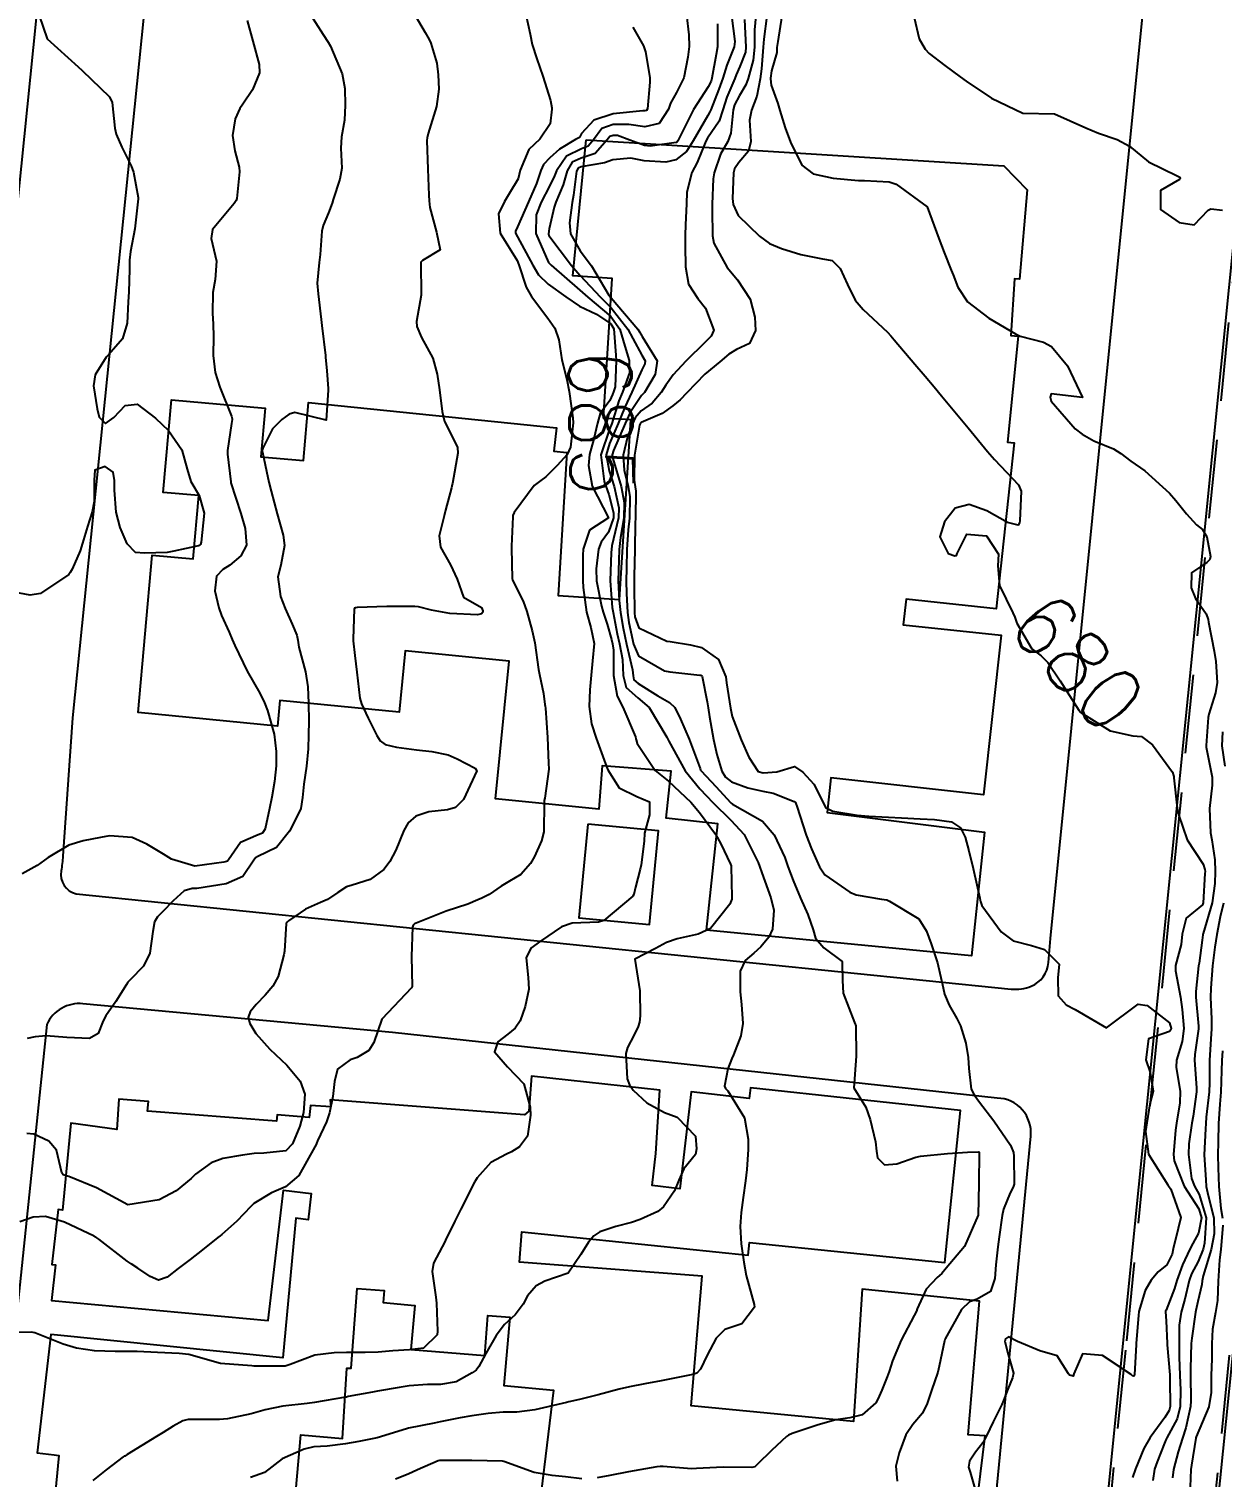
# Model space of a CAD drawing. Header units: metres. Extents: x 298520 to 308411, y 7433745 to 7450750.
# Drawn here: x 300264.9 to 300340.6, y 7445466.8 to 7445558.8 of the extents above; entities that cross this region are included whole.
import ezdxf
from ezdxf.enums import TextEntityAlignment as Align

# ---------------------------------------------------------------- set-up
doc = ezdxf.new("R2010")
doc.units = ezdxf.units.M
doc.header["$LTSCALE"] = 10
doc.linetypes.add('DASHED', pattern=[0.75, 0.5, -0.25])
for name, color, linetype in [('Canteiro', 45, 'DASHED'), ('Cotas', 45, 'Continuous'), ('Curvas de Nivel 1m', 11, 'Continuous'), ('Curvas de Nivel 5m', 15, 'Continuous'), ('Edificações', 30, 'Continuous'), ('Vias Primárias', 230, 'Continuous')]:
    doc.layers.add(name, color=color, linetype=linetype)
doc.styles.add('Style-STANDARD', font='STANDARD.shx')

msp = doc.modelspace()

# ---------------------------------------------------------------- linework, layer by layer
at = {"layer": 'Canteiro'}
msp.add_lwpolyline([(300356.896, 7445631.652), (300357.614, 7445637.321), (300357.633, 7445646.059), (300353.845, 7445636.248), (300348.294, 7445610.789), (300346.293, 7445601.307), (300341.777, 7445547.622), (300334.477, 7445474.891), (300330.843, 7445438.664, 0.954169), (300337.501, 7445437.678), (300339.084, 7445454.665), (300348.856, 7445551.444), (300352.89, 7445589.473, 0.136058), (300352.739, 7445590.382, -0.207409), (300352.659, 7445593.43, 0.061456), (300353.739, 7445597.487), (300355.112, 7445610.985), (300356.72, 7445630.491)], format="xyb", close=True, dxfattribs=at)
at = {"layer": 'Curvas de Nivel 1m', "flags": 128}
for points, elevation in [([(300265.515, 7445559.655), (300266.023, 7445558.17), (300268.005, 7445556.387), (300268.249, 7445556.148), (300269.978, 7445554.479), (300270.164, 7445554.127), (300270.329, 7445552.497), (300270.414, 7445552.123), (300270.775, 7445551.283), (300271.355, 7445550.109), (300271.512, 7445549.699), (300271.801, 7445548.102), (300271.807, 7445548.006), (300271.599, 7445546.104), (300271.31, 7445544.659), (300271.247, 7445544.109), (300271.256, 7445543.518), (300271.216, 7445542.109), (300271.176, 7445541.459), (300271.107, 7445540.111), (300270.801, 7445539.112), (300269.939, 7445538.128), (300269.781, 7445537.955), (300269.084, 7445536.822), (300268.977, 7445536.138), (300269.21, 7445534.667), (300269.322, 7445534.134), (300269.729, 7445533.73), (300270.26, 7445534.122), (300270.974, 7445534.882), (300271.746, 7445534.964), (300272.903, 7445534.088), (300273.725, 7445533.292), (300274.58, 7445532.071), (300274.925, 7445530.843), (300275.147, 7445530.065), (300275.679, 7445529.163), (300275.987, 7445528.055), (300275.795, 7445526.208), (300275.756, 7445526.058), (300275.702, 7445525.999), (300275.642, 7445525.976), (300274.072, 7445525.64), (300273.635, 7445525.556), (300272.216, 7445525.512), (300271.635, 7445525.558), (300271.112, 7445526.108), (300270.666, 7445527.128), (300270.414, 7445528.119), (300270.295, 7445529.51), (300270.307, 7445530.121), (300270.219, 7445530.643), (300269.702, 7445531.017), (300269.056, 7445530.78), (300269.003, 7445530.137), (300269.013, 7445528.796), (300268.886, 7445528.138), (300268.589, 7445527.205), (300268.278, 7445526.144), (300268.13, 7445525.65), (300267.618, 7445524.49), (300267.498, 7445524.268), (300267.396, 7445524.153), (300265.6, 7445522.934), (300264.939, 7445522.847), (300263.602, 7445523.1)], 691), ([(300296.401, 7445559.815), (300296.686, 7445558.467), (300296.82, 7445557.808), (300297.104, 7445556.894), (300297.493, 7445555.798), (300297.98, 7445554.257), (300298.075, 7445553.789), (300298.065, 7445553.696), (300297.963, 7445552.774), (300297.312, 7445551.8), (300296.602, 7445551.151), (300296.063, 7445549.818), (300295.918, 7445549.279), (300295.375, 7445548.359), (300295.053, 7445547.828), (300294.673, 7445547.054), (300294.776, 7445545.831), (300295.857, 7445544.088), (300295.979, 7445543.818), (300296.433, 7445542.405), (300296.784, 7445541.806), (300297.813, 7445540.434), (300298.258, 7445539.785), (300298.515, 7445539.063), (300298.707, 7445537.781), (300299.017, 7445536.531), (300299.175, 7445535.776), (300299.409, 7445534.102), (300299.425, 7445533.773), (300299.258, 7445532.234), (300299.036, 7445531.777), (300298.413, 7445531.072), (300297.691, 7445530.349), (300297.371, 7445530.111), (300296.948, 7445529.801), (300295.666, 7445528.079), (300295.595, 7445527.889), (300295.585, 7445527.821), (300295.511, 7445525.955), (300295.509, 7445525.821), (300295.538, 7445523.897), (300295.559, 7445523.821), (300295.612, 7445523.7), (300296.252, 7445522.463), (300296.475, 7445521.811), (300296.82, 7445520.568), (300296.976, 7445519.806), (300297.226, 7445518.125), (300297.29, 7445517.803), (300297.531, 7445516.594), (300297.625, 7445515.899), (300297.64, 7445515.798), (300297.661, 7445515.658), (300297.784, 7445513.796), (300297.862, 7445512.179), (300297.866, 7445511.794), (300297.611, 7445509.954), (300297.587, 7445509.798), (300297.584, 7445509.665), (300297.559, 7445507.798), (300297.417, 7445507.237), (300296.961, 7445506.251), (300296.72, 7445505.807), (300296.102, 7445505.103), (300295.386, 7445504.669), (300294.85, 7445504.356), (300294.092, 7445503.833), (300293.616, 7445503.592), (300293.369, 7445503.482), (300292.725, 7445503.208), (300291.362, 7445502.775), (300290.721, 7445502.515), (300289.354, 7445501.956), (300289.266, 7445501.891), (300289.217, 7445501.757), (300289.159, 7445499.893), (300289.201, 7445497.995), (300289.167, 7445497.892), (300287.283, 7445495.92), (300286.756, 7445494.438), (300286.44, 7445493.928), (300285.71, 7445493.482), (300285.254, 7445493.324), (300284.466, 7445492.727), (300284.26, 7445491.95), (300284.164, 7445491.01), (300283.941, 7445489.953), (300283.768, 7445489.391), (300283.186, 7445488.175), (300283.129, 7445488.016), (300283.106, 7445487.961), (300283.017, 7445487.798), (300281.999, 7445485.977), (300281.156, 7445485.26), (300280.265, 7445484.885), (300279.145, 7445484.197), (300278.961, 7445484.013), (300278.069, 7445483.085), (300277.116, 7445482.243), (300277.001, 7445482.155), (300276.866, 7445482.042), (300275.889, 7445481.268), (300275.099, 7445480.658), (300274.761, 7445480.399), (300274.346, 7445480.067), (300273.639, 7445479.523), (300273.085, 7445479.337), (300272.557, 7445479.558), (300271.791, 7445480.1), (300271.357, 7445480.368), (300271.097, 7445480.542), (300269.302, 7445481.937), (300269.112, 7445482.075), (300269.078, 7445482.096), (300269.016, 7445482.131), (300267.126, 7445483.028), (300265.931, 7445483.372), (300265.13, 7445483.327), (300264.283, 7445483.031)], 687), ([(300289.251, 7445559.898), (300290.03, 7445558.575), (300290.275, 7445558.136), (300290.391, 7445557.884), (300290.761, 7445556.629), (300290.858, 7445555.877), (300290.884, 7445554.982), (300290.738, 7445553.879), (300290.222, 7445552.152), (300290.151, 7445551.887), (300290.131, 7445551.707), (300290.189, 7445549.886), (300290.265, 7445548.243), (300290.286, 7445547.886), (300290.33, 7445547.455), (300290.754, 7445545.881), (300290.982, 7445544.763), (300289.856, 7445544.088), (300289.756, 7445543.989), (300289.739, 7445543.891), (300289.769, 7445541.955), (300289.764, 7445541.891), (300289.476, 7445540.225), (300289.495, 7445539.893), (300289.796, 7445539.208), (300290.521, 7445537.883), (300290.789, 7445536.863), (300290.938, 7445535.878), (300291.113, 7445534.506), (300291.247, 7445533.875), (300291.724, 7445532.949), (300292.069, 7445532.218), (300292.094, 7445531.864), (300291.75, 7445529.926), (300291.743, 7445529.869), (300291.69, 7445529.652), (300291.31, 7445528.232), (300291.22, 7445527.874), (300290.923, 7445526.604), (300290.987, 7445525.877), (300291.626, 7445524.762), (300292.066, 7445523.863), (300292.453, 7445522.709), (300293.595, 7445522.052), (300293.682, 7445521.839), (300293.678, 7445521.754), (300293.591, 7445521.648), (300293.34, 7445521.594), (300291.591, 7445521.683), (300290.416, 7445521.882), (300289.595, 7445522.096), (300289.361, 7445522.127), (300287.595, 7445522.109), (300285.706, 7445522.05), (300285.594, 7445522.042), (300285.529, 7445522.005), (300285.523, 7445521.941), (300285.45, 7445520.066), (300285.452, 7445519.941), (300285.559, 7445518.996), (300285.688, 7445517.938), (300285.886, 7445516.294), (300285.986, 7445515.933), (300286.402, 7445515.034), (300286.957, 7445513.918), (300287.168, 7445513.593), (300287.487, 7445513.344), (300288.202, 7445513.187), (300289.484, 7445513.013), (300290.445, 7445512.918), (300291.481, 7445512.694), (300292.061, 7445512.444), (300293.203, 7445511.844), (300293.314, 7445511.685), (300292.452, 7445509.855), (300291.947, 7445509.36), (300291.443, 7445509.2), (300290.254, 7445509.068), (300289.437, 7445508.806), (300288.94, 7445508.385), (300288.671, 7445507.901), (300288.154, 7445506.653), (300287.771, 7445505.914), (300287.622, 7445505.694), (300287.395, 7445505.42), (300286.536, 7445504.779), (300285.388, 7445504.429), (300285.023, 7445504.307), (300284.486, 7445503.949), (300283.819, 7445503.513), (300283.373, 7445503.318), (300282.434, 7445502.907), (300281.355, 7445502.15), (300281.266, 7445502.079), (300281.207, 7445501.991), (300281.088, 7445500.239), (300281.057, 7445499.993), (300280.694, 7445498.615), (300280.364, 7445497.999), (300279.861, 7445497.44), (300279.291, 7445496.842), (300278.919, 7445496.382), (300278.783, 7445496.015), (300278.892, 7445495.629), (300279.273, 7445494.993), (300280.155, 7445494.001), (300281.248, 7445492.998), (300282.099, 7445491.977), (300282.392, 7445491.14), (300282.3, 7445489.974), (300282.066, 7445489.111), (300281.595, 7445487.984), (300281.179, 7445487.549), (300279.787, 7445487.394), (300279.177, 7445487.379), (300278.43, 7445487.275), (300277.173, 7445487.066), (300276.437, 7445486.781), (300275.439, 7445486.057), (300275.297, 7445485.923), (300275.16, 7445485.798), (300274.21, 7445485.012), (300273.146, 7445484.435), (300271.143, 7445484.11), (300269.154, 7445485.202), (300267.397, 7445485.911), (300267.161, 7445485.984), (300267.045, 7445486.035), (300266.951, 7445486.153), (300266.614, 7445487.595), (300266.14, 7445488.166), (300265.189, 7445488.603), (300264.728, 7445488.646)], 688), ([(300282.583, 7445559.975), (300283.55, 7445558.442), (300283.87, 7445557.962), (300284.02, 7445557.697), (300284.746, 7445555.953), (300284.92, 7445555.02), (300284.948, 7445553.95), (300284.907, 7445553.007), (300284.704, 7445551.952), (300284.665, 7445551.23), (300284.742, 7445549.952), (300284.615, 7445549.254), (300284.194, 7445547.957), (300284.127, 7445547.731), (300283.894, 7445547.117), (300283.546, 7445546.304), (300283.456, 7445545.964), (300283.35, 7445544.476), (300283.285, 7445543.966), (300283.163, 7445542.643), (300283.232, 7445541.966), (300283.43, 7445540.342), (300283.469, 7445539.963), (300283.691, 7445538.054), (300283.699, 7445537.961), (300283.774, 7445537.077), (300283.859, 7445535.959), (300283.862, 7445535.859), (300283.733, 7445533.96), (300281.74, 7445534.43), (300281.393, 7445534.338), (300280.92, 7445533.998), (300280.331, 7445533.4), (300279.715, 7445532.177), (300279.678, 7445532.046), (300279.674, 7445532.01), (300279.711, 7445531.819), (300280.107, 7445530.006), (300280.242, 7445529.447), (300280.626, 7445528), (300281.005, 7445526.641), (300281.094, 7445525.995), (300280.871, 7445524.751), (300280.672, 7445523.999), (300280.836, 7445522.763), (300281.13, 7445521.995), (300281.583, 7445521.002), (300281.879, 7445520.289), (300281.932, 7445519.985), (300282.009, 7445519.541), (300282.431, 7445517.977), (300282.585, 7445517.026), (300282.622, 7445515.974), (300282.635, 7445514.844), (300282.626, 7445513.973), (300282.593, 7445513.083), (300282.491, 7445511.975), (300282.327, 7445510.842), (300282.24, 7445509.978), (300282.128, 7445509.295), (300281.504, 7445507.989), (300281.421, 7445507.844), (300280.588, 7445506.822), (300279.405, 7445506.239), (300279.25, 7445506.166), (300279.143, 7445506.013), (300278.44, 7445504.972), (300277.388, 7445504.501), (300275.535, 7445504.208), (300275.384, 7445504.209), (300275.232, 7445504.214), (300274.716, 7445504.067), (300274.017, 7445503.429), (300273.363, 7445502.747), (300273.036, 7445502.407), (300272.844, 7445502.088), (300272.737, 7445501.48), (300272.544, 7445500.092), (300272.149, 7445499.269), (300271.307, 7445498.412), (300271.156, 7445498.26), (300271.066, 7445498.112), (300270.38, 7445497.031), (300269.746, 7445496.125), (300269.592, 7445495.815), (300269.272, 7445495.003), (300268.713, 7445494.691), (300267.269, 7445494.746), (300265.962, 7445494.862), (300265.269, 7445494.79), (300264.767, 7445494.686)], 689), ([(300309.473, 7445559.656), (300309.681, 7445557.999), (300309.634, 7445557.654), (300309.173, 7445556.491), (300308.915, 7445555.661), (300308.674, 7445554.975), (300308.157, 7445553.668), (300308.103, 7445553.537), (300307.969, 7445553.306), (300307.035, 7445551.684), (300306.621, 7445551.012), (300305.935, 7445550.481), (300305.301, 7445550.338), (300303.933, 7445550.418), (300303.088, 7445550.58), (300301.934, 7445550.486), (300301.399, 7445550.287), (300299.927, 7445550.032), (300299.738, 7445549.959), (300299.64, 7445549.773), (300299.438, 7445548.244), (300299.363, 7445547.775), (300299.185, 7445546.482), (300299.259, 7445545.776), (300299.867, 7445544.702), (300300.581, 7445543.763), (300301.693, 7445541.893), (300301.801, 7445541.75), (300301.832, 7445541.715), (300303.524, 7445539.724), (300303.633, 7445539.555), (300303.798, 7445539.273), (300304.758, 7445537.71), (300304.633, 7445536.852), (300303.948, 7445535.718), (300303.862, 7445535.619), (300303.76, 7445535.512), (300303.045, 7445534.429), (300302.728, 7445533.735), (300301.988, 7445532.018), (300301.903, 7445531.747), (300301.931, 7445531.526), (300302.459, 7445529.738), (300302.665, 7445528.727), (300302.632, 7445527.735), (300302.415, 7445526.503), (300302.336, 7445525.74), (300302.31, 7445525.062), (300302.277, 7445523.74), (300302.35, 7445522.489), (300302.426, 7445521.737), (300302.588, 7445520.74), (300302.814, 7445519.731), (300303.181, 7445518.093), (300303.221, 7445517.725), (300303.281, 7445517.465), (300303.538, 7445517.226), (300304.8, 7445516.437), (300305.526, 7445516.016), (300305.869, 7445515.697), (300306.24, 7445514.965), (300306.782, 7445513.687), (300307.475, 7445511.839), (300307.513, 7445511.719), (300307.537, 7445511.679), (300308.481, 7445510.682), (300309.422, 7445509.65), (300309.452, 7445509.621), (300309.535, 7445509.566), (300311.436, 7445508.484), (300312.188, 7445507.622), (300312.852, 7445506.172), (300313.056, 7445505.613), (300313.39, 7445504.718), (300313.851, 7445503.603), (300314.318, 7445502.551), (300314.649, 7445501.591), (300314.813, 7445501.053), (300315.342, 7445500.448), (300316.491, 7445499.568), (300316.511, 7445498.372), (300316.569, 7445497.567), (300317.284, 7445495.7), (300317.328, 7445495.604), (300317.343, 7445495.559), (300317.354, 7445495.486), (300317.387, 7445493.558), (300317.233, 7445491.56), (300317.989, 7445490.316), (300318.273, 7445489.544), (300318.606, 7445488.124), (300318.667, 7445487.538), (300318.742, 7445487.1), (300319.174, 7445486.67), (300319.974, 7445486.722), (300321.179, 7445487.147), (300321.476, 7445487.211), (300323.182, 7445487.37), (300324.451, 7445487.471), (300325.156, 7445487.488), (300325.183, 7445487.479), (300325.198, 7445487.46), (300325.203, 7445487.439), (300325.163, 7445485.46), (300325.133, 7445483.46), (300324.254, 7445481.473), (300323.099, 7445480.108), (300322.824, 7445479.765), (300322.528, 7445479.496), (300321.82, 7445478.764), (300321.264, 7445477.508), (300321.208, 7445477.362), (300321.059, 7445477.101), (300320.243, 7445475.522), (300319.702, 7445474.203), (300319.479, 7445473.533), (300319.359, 7445473.194), (300319.005, 7445472.349), (300318.763, 7445471.776), (300318.638, 7445471.544), (300317.758, 7445470.78), (300316.983, 7445470.597), (300316.087, 7445470.464), (300314.979, 7445470.149), (300313.316, 7445469.605), (300313.084, 7445469.495), (300312.97, 7445469.397), (300312.034, 7445468.542), (300311.105, 7445467.628), (300311.026, 7445467.546), (300310.942, 7445467.49), (300310.754, 7445467.446), (300308.941, 7445467.453), (300307.248, 7445467.369), (300306.94, 7445467.364), (300305.136, 7445467.503), (300304.941, 7445467.509), (300304.727, 7445467.49), (300302.937, 7445467.156), (300301.744, 7445466.933), (300300.933, 7445466.773)], 683), ([(300310.29, 7445559.398), (300310.391, 7445557.646), (300310.353, 7445557.312), (300310.004, 7445556.412), (300309.767, 7445555.882), (300309.673, 7445555.653), (300309.165, 7445554.474), (300308.913, 7445553.661), (300308.694, 7445552.934), (300307.955, 7445551.861), (300307.85, 7445551.672), (300307.29, 7445550.323), (300306.952, 7445549.685), (300306.642, 7445548.421), (300306.61, 7445547.689), (300306.553, 7445546.354), (300306.539, 7445545.69), (300306.54, 7445545.023), (300306.552, 7445543.69), (300306.737, 7445542.582), (300307.343, 7445541.677), (300307.824, 7445541.055), (300308.341, 7445539.665), (300308.186, 7445539.279), (300307.795, 7445538.907), (300306.573, 7445537.688), (300305.774, 7445536.832), (300305.292, 7445536.18), (300305.007, 7445535.708), (300304.438, 7445535.028), (300303.745, 7445534.552), (300303.365, 7445534.099), (300303.195, 7445533.728), (300302.878, 7445532.886), (300302.601, 7445531.737), (300302.651, 7445530.783), (300302.912, 7445529.732), (300303.027, 7445529.08), (300302.991, 7445527.73), (300302.905, 7445526.98), (300302.832, 7445525.732), (300302.798, 7445524.56), (300302.784, 7445523.732), (300302.813, 7445522.94), (300302.875, 7445521.731), (300302.959, 7445521.102), (300303.258, 7445519.725), (300303.562, 7445518.975), (300305.216, 7445518.036), (300305.547, 7445517.974), (300307.464, 7445517.761), (300307.544, 7445517.747), (300307.585, 7445517.721), (300307.603, 7445517.679), (300307.924, 7445516.071), (300307.992, 7445515.673), (300308.07, 7445515.116), (300308.33, 7445513.667), (300308.537, 7445512.718), (300308.848, 7445511.659), (300309.092, 7445511.278), (300309.466, 7445510.987), (300310.505, 7445510.597), (300311.461, 7445510.4), (300312.112, 7445510.273), (300313.454, 7445509.73), (300313.524, 7445509.679), (300313.56, 7445509.608), (300313.621, 7445509.437), (300314.221, 7445507.598), (300314.554, 7445506.733), (300315.057, 7445505.585), (300315.395, 7445505.068), (300316.977, 7445503.966), (300317.377, 7445503.809), (300318.988, 7445503.536), (300319.332, 7445503.49), (300319.372, 7445503.472), (300319.496, 7445503.404), (300321.361, 7445502.287), (300321.844, 7445501.505), (300322.155, 7445500.692), (300322.552, 7445499.498), (300322.906, 7445497.897), (300323.001, 7445497.493), (300323.296, 7445496.792), (300323.767, 7445495.962), (300324.009, 7445495.479), (300324.357, 7445494.383), (300324.497, 7445493.471), (300324.547, 7445492.771), (300324.688, 7445491.468), (300324.868, 7445491.104), (300325.225, 7445490.641), (300326.122, 7445489.451), (300327.19, 7445487.916), (300327.375, 7445487.438), (300327.403, 7445487.215), (300327.418, 7445485.437), (300327.361, 7445485.237), (300327.155, 7445484.885), (300326.73, 7445483.853), (300326.646, 7445483.445), (300326.472, 7445482.094), (300326.388, 7445481.447), (300326.246, 7445480.304), (300326.182, 7445479.449), (300325.911, 7445478.621), (300325.073, 7445478.131), (300324.576, 7445477.962), (300324.07, 7445477.475), (300323.044, 7445475.601), (300323.006, 7445475.527), (300322.991, 7445475.491), (300322.657, 7445473.864), (300322.56, 7445473.495), (300322.175, 7445472.329), (300321.894, 7445471.501), (300321.597, 7445470.894), (300320.979, 7445470.167), (300320.529, 7445469.517), (300320.116, 7445468.362), (300319.914, 7445467.525), (300319.989, 7445466.579)], 682), ([(300311.007, 7445559.64), (300310.926, 7445558.749), (300310.931, 7445557.641), (300310.84, 7445556.812), (300310.532, 7445555.645), (300310.39, 7445555.245), (300309.982, 7445554.577), (300309.651, 7445553.979), (300309.57, 7445553.654), (300309.432, 7445552.181), (300309.236, 7445551.657), (300308.767, 7445550.835), (300308.375, 7445549.665), (300308.309, 7445549.276), (300308.254, 7445547.666), (300308.253, 7445547.313), (300308.255, 7445545.666), (300308.349, 7445545.192), (300309.194, 7445543.657), (300309.845, 7445542.874), (300310.652, 7445541.642), (300310.961, 7445540.494), (300310.985, 7445539.638), (300310.623, 7445538.813), (300309.791, 7445538.445), (300309.297, 7445538.146), (300308.722, 7445537.661), (300307.775, 7445536.875), (300306.64, 7445535.691), (300306.218, 7445535.233), (300305.75, 7445534.855), (300305.067, 7445534.383), (300303.734, 7445533.812), (300303.688, 7445533.766), (300303.667, 7445533.721), (300303.636, 7445533.625), (300303.304, 7445531.726), (300303.282, 7445530.133), (300303.366, 7445529.725), (300303.407, 7445529.451), (300303.372, 7445527.724), (300303.357, 7445527.422), (300303.328, 7445525.725), (300303.295, 7445524.048), (300303.293, 7445523.725), (300303.297, 7445523.412), (300303.304, 7445521.724), (300303.33, 7445521.464), (300303.583, 7445520.76), (300305.358, 7445519.919), (300305.575, 7445519.885), (300306.867, 7445519.687), (300307.57, 7445519.511), (300308.65, 7445518.76), (300309.104, 7445517.657), (300309.163, 7445517.279), (300309.409, 7445515.652), (300309.515, 7445515.133), (300310.091, 7445513.644), (300310.578, 7445512.543), (300311.173, 7445511.633), (300311.472, 7445511.557), (300312.344, 7445511.617), (300313.477, 7445511.959), (300314.005, 7445511.595), (300314.708, 7445510.834), (300315.328, 7445509.582), (300315.449, 7445509.351), (300315.904, 7445509.118), (300317.443, 7445508.866), (300318.193, 7445508.797), (300319.441, 7445508.741), (300320.257, 7445508.705), (300321.44, 7445508.638), (300322.352, 7445508.588), (300323.437, 7445508.44), (300324.016, 7445508.068), (300324.306, 7445507.477), (300324.544, 7445506.603), (300324.809, 7445505.469), (300325.234, 7445503.603), (300325.267, 7445503.462), (300325.289, 7445503.378), (300325.37, 7445503.121), (300326.594, 7445501.448), (300327.347, 7445500.879), (300328.511, 7445500.589), (300329.342, 7445500.328), (300330.275, 7445499.401), (300330.183, 7445498.538), (300330.212, 7445497.401), (300330.715, 7445496.817), (300331.294, 7445496.519), (300333.283, 7445495.37), (300335.298, 7445496.869), (300335.853, 7445496.778), (300337.287, 7445495.68), (300337.375, 7445495.319), (300337.37, 7445495.231), (300337.28, 7445495.118), (300335.946, 7445494.66), (300335.78, 7445493.335), (300336.055, 7445492.522), (300336.247, 7445491.33), (300336.031, 7445490.525), (300335.83, 7445489.334), (300335.76, 7445488.779), (300335.948, 7445487.332), (300337.164, 7445485.395), (300337.218, 7445485.319), (300337.356, 7445485.122), (300338.001, 7445483.311), (300337.819, 7445482.62), (300337.514, 7445481.316), (300337.436, 7445480.99), (300337.103, 7445480.316), (300336.566, 7445479.857), (300336.104, 7445479.33), (300335.729, 7445478.687), (300335.333, 7445477.337), (300335.309, 7445477.089), (300335.157, 7445475.339), (300335.151, 7445475.23), (300335.051, 7445473.34), (300335.045, 7445473.307), (300335.012, 7445473.239), (300334.929, 7445473.258), (300334.844, 7445473.343), (300333.031, 7445474.554), (300331.764, 7445474.65), (300331.195, 7445473.388), (300331.159, 7445473.241), (300331.012, 7445473.272), (300330.931, 7445473.31), (300330.86, 7445473.392), (300330.155, 7445474.524), (300329.037, 7445474.858), (300327.636, 7445475.434), (300327.046, 7445475.739), (300326.876, 7445475.61), (300326.831, 7445475.442), (300327.035, 7445474.618), (300327.376, 7445473.436), (300327.314, 7445473.142), (300327.008, 7445472.416), (300326.745, 7445471.694), (300326.639, 7445471.444), (300326.082, 7445470.349), (300325.656, 7445469.453), (300325.418, 7445469.004), (300324.957, 7445468.41), (300324.577, 7445467.838), (300324.523, 7445467.466), (300324.62, 7445467.145), (300324.929, 7445466.097)], 681), ([(300312.666, 7445559.621), (300312.409, 7445558.006), (300312.355, 7445557.625), (300312.341, 7445557.302), (300312.001, 7445556.141), (300311.951, 7445555.673), (300311.948, 7445555.63), (300311.989, 7445555.226), (300312.41, 7445554.056), (300312.549, 7445553.621), (300312.87, 7445552.525), (300313.21, 7445551.611), (300313.931, 7445550.155), (300314.646, 7445549.593), (300315.92, 7445549.316), (300317.538, 7445549.174), (300317.919, 7445549.172), (300319.476, 7445549.094), (300319.917, 7445548.944), (300321.903, 7445547.51), (300322.632, 7445545.499), (300322.973, 7445544.602), (300323.425, 7445543.486), (300323.546, 7445543.181), (300323.842, 7445542.388), (300324.458, 7445541.474), (300325.818, 7445540.438), (300327.498, 7445539.443), (300327.801, 7445539.291), (300329.281, 7445538.901), (300329.795, 7445538.622), (300330.807, 7445537.4), (300331.763, 7445535.39), (300329.765, 7445535.632), (300329.703, 7445535.411), (300329.759, 7445535.154), (300331.281, 7445533.395), (300331.73, 7445533.062), (300332.464, 7445532.644), (300333.721, 7445532.133), (300334.189, 7445531.834), (300334.829, 7445531.353), (300335.704, 7445530.741), (300337.277, 7445529.324), (300337.678, 7445528.856), (300338.36, 7445528), (300338.991, 7445527.3), (300339.38, 7445527.014), (300339.655, 7445526.537), (300339.887, 7445525.288), (300339.827, 7445525.101), (300339.637, 7445524.912), (300338.675, 7445524.256), (300338.652, 7445523.304), (300338.925, 7445522.619), (300339.596, 7445521.642), (300339.722, 7445521.289), (300339.753, 7445521.126), (300340.109, 7445519.285), (300340.219, 7445518.621), (300340.296, 7445517.282), (300340.187, 7445516.633), (300339.77, 7445515.288), (300339.73, 7445515.078), (300339.594, 7445513.289), (300339.604, 7445513.176), (300339.986, 7445511.285), (300339.984, 7445510.766), (300339.815, 7445509.294), (300339.887, 7445507.752), (300339.957, 7445507.292), (300340.158, 7445506.036), (300340.183, 7445505.288), (300340.154, 7445504.526), (300339.98, 7445503.291), (300339.404, 7445501.35), (300339.388, 7445501.299), (300339.386, 7445501.266), (300339.347, 7445500.92), (300339.153, 7445499.474), (300339.127, 7445499.302), (300338.942, 7445497.67), (300338.954, 7445497.303), (300339.123, 7445495.463), (300339.12, 7445495.302), (300338.895, 7445493.667), (300338.859, 7445493.304), (300338.993, 7445491.545), (300338.99, 7445491.302), (300338.769, 7445489.753), (300338.691, 7445489.305), (300338.503, 7445487.997), (300338.484, 7445487.307), (300338.682, 7445485.79), (300338.863, 7445485.303), (300339.155, 7445484.766), (300339.597, 7445483.293), (300339.506, 7445481.684), (300339.409, 7445481.296), (300339.105, 7445480.528), (300338.672, 7445479.73), (300338.527, 7445479.306), (300338.253, 7445478.131), (300338.027, 7445477.31), (300337.896, 7445476.47), (300337.88, 7445475.312), (300337.888, 7445474.453), (300337.936, 7445473.311), (300337.971, 7445472.343), (300337.946, 7445471.31), (300337.758, 7445470.539), (300337.097, 7445469.319), (300337.055, 7445469.236), (300336.968, 7445468.979), (300336.487, 7445467.79), (300336.331, 7445467.329), (300336.216, 7445466.611)], 679), ([(300321.072, 7445559.52), (300321.376, 7445558.17), (300321.77, 7445557.513), (300322.019, 7445557.243), (300323.024, 7445556.478), (300323.997, 7445555.758), (300324.368, 7445555.476), (300325.982, 7445554.41), (300327.973, 7445553.44), (300329.973, 7445553.41), (300331.964, 7445552.51), (300332.766, 7445552.183), (300333.957, 7445551.778), (300334.735, 7445551.352), (300335.938, 7445550.352), (300337.771, 7445549.476), (300337.924, 7445549.378), (300337.965, 7445549.319), (300337.922, 7445549.231), (300336.703, 7445548.545), (300336.708, 7445547.332), (300337.891, 7445546.503), (300338.842, 7445546.352), (300339.723, 7445547.293), (300339.904, 7445547.37), (300340.634, 7445547.283)], 678), ([(300303.207, 7445558.905), (300303.889, 7445557.722), (300304.017, 7445557.351), (300304.288, 7445555.717), (300304.28, 7445555.427), (300304.131, 7445553.718), (300304.077, 7445553.614), (300303.972, 7445553.589), (300303.836, 7445553.587), (300301.969, 7445553.405), (300300.73, 7445552.998), (300299.957, 7445552.155), (300299.814, 7445551.911), (300299.573, 7445551.774), (300298.56, 7445551.167), (300297.935, 7445550.622), (300297.534, 7445550.191), (300297.36, 7445549.798), (300297.097, 7445548.985), (300296.582, 7445547.81), (300295.887, 7445546.233), (300295.75, 7445545.956), (300295.755, 7445545.821), (300295.879, 7445545.591), (300296.866, 7445543.805), (300297.222, 7445543.175), (300297.841, 7445542.595), (300298.955, 7445541.779), (300299.824, 7445541.197), (300300.894, 7445540.682), (300301.808, 7445540.059), (300301.995, 7445539.747), (300302.121, 7445538.08), (300302.139, 7445537.745), (300302.079, 7445536.059), (300301.982, 7445535.747), (300301.921, 7445535.587), (300301.755, 7445535.194), (300301.131, 7445534.367), (300300.973, 7445533.758), (300300.726, 7445532.763), (300300.455, 7445531.763), (300300.388, 7445531.078), (300300.634, 7445529.76), (300301.663, 7445527.758), (300300.461, 7445526.956), (300300.058, 7445525.766), (300300.031, 7445525.372), (300300.027, 7445523.766), (300300.045, 7445523.329), (300300.265, 7445521.763), (300300.55, 7445520.794), (300300.745, 7445519.758), (300300.649, 7445518.667), (300300.559, 7445517.76), (300300.476, 7445516.818), (300300.439, 7445515.761), (300300.593, 7445514.672), (300300.87, 7445513.756), (300301.477, 7445512.132), (300301.577, 7445511.851), (300301.614, 7445511.748), (300302.333, 7445510.608), (300303.456, 7445510.042), (300304.258, 7445509.712), (300304.262, 7445508.89), (300303.958, 7445507.715), (300303.918, 7445507.215), (300303.732, 7445505.717), (300303.671, 7445505.445), (300303.381, 7445504.29), (300303.276, 7445503.82), (300303.208, 7445503.722), (300301.357, 7445502.177), (300301.033, 7445502.076), (300299.355, 7445501.999), (300298.679, 7445501.78), (300297.344, 7445500.858), (300296.723, 7445500.423), (300296.434, 7445499.809), (300296.561, 7445498.561), (300296.605, 7445497.807), (300296.382, 7445496.719), (300296.056, 7445495.812), (300295.745, 7445495.349), (300295.274, 7445494.955), (300294.635, 7445494.461), (300294.427, 7445493.828), (300295.249, 7445492.889), (300296.285, 7445491.809), (300296.696, 7445490.328), (300296.717, 7445489.805), (300296.523, 7445488.476), (300296.013, 7445487.812), (300295.513, 7445487.483), (300295.178, 7445487.327), (300294.192, 7445486.81), (300293.33, 7445485.838), (300293.265, 7445485.736), (300293.16, 7445485.557), (300292.295, 7445483.853), (300291.911, 7445483.082), (300291.324, 7445481.868), (300291.254, 7445481.726), (300291.109, 7445481.457), (300290.56, 7445480.413), (300290.465, 7445479.876), (300290.696, 7445478.247), (300290.735, 7445477.873), (300290.817, 7445476.1), (300290.776, 7445475.873), (300289.908, 7445475.008), (300289.033, 7445474.919), (300287.977, 7445474.851), (300287.031, 7445474.755), (300286.208, 7445474.751), (300285.031, 7445474.732), (300284.252, 7445474.727), (300283.029, 7445474.564), (300281.457, 7445473.983), (300281.126, 7445473.884), (300281.021, 7445473.874), (300279.152, 7445473.878), (300279.021, 7445473.885), (300277.023, 7445474.04), (300275.028, 7445474.608), (300274.41, 7445474.686), (300273.029, 7445474.734), (300271.733, 7445474.802), (300271.03, 7445474.811), (300270.341, 7445474.805), (300269.03, 7445474.857), (300267.899, 7445475.014), (300267.034, 7445475.281), (300265.234, 7445475.985), (300265.041, 7445476.023), (300263.254, 7445475.984)], 686), ([(300308.587, 7445559.115), (300308.582, 7445557.664), (300308.503, 7445557.178), (300308.231, 7445555.668), (300308.177, 7445555.482), (300307.988, 7445555.129), (300307.052, 7445553.684), (300306.163, 7445551.905), (300306.062, 7445551.698), (300306.02, 7445551.631), (300305.951, 7445551.589), (300304.312, 7445551.352), (300303.948, 7445551.386), (300303.02, 7445551.734), (300302.23, 7445552.021), (300301.956, 7445552.038), (300301.745, 7445551.962), (300301.577, 7445551.754), (300300.82, 7445550.881), (300299.935, 7445550.588), (300299.366, 7445550.341), (300299.034, 7445549.779), (300298.791, 7445548.905), (300298.321, 7445547.786), (300298.207, 7445547.48), (300297.886, 7445546.109), (300297.847, 7445545.791), (300297.881, 7445545.68), (300299.306, 7445543.775), (300299.847, 7445543.154), (300301.149, 7445541.757), (300301.823, 7445541.088), (300302.891, 7445539.734), (300303.197, 7445539.129), (300303.786, 7445538.074), (300303.991, 7445537.718), (300303.965, 7445537.535), (300303.777, 7445537.15), (300303.143, 7445535.729), (300302.699, 7445534.785), (300302.28, 7445533.742), (300301.72, 7445532.474), (300301.511, 7445531.752), (300301.698, 7445530.731), (300302.015, 7445529.745), (300302.319, 7445528.39), (300302.295, 7445527.741), (300301.875, 7445525.977), (300301.843, 7445525.747), (300301.832, 7445525.555), (300301.77, 7445523.748), (300301.906, 7445522.055), (300301.95, 7445521.745), (300302.219, 7445520.38), (300302.361, 7445519.738), (300302.544, 7445518.749), (300302.597, 7445517.734), (300302.776, 7445516.972), (300303.529, 7445516.312), (300304.251, 7445515.713), (300305.368, 7445513.828), (300305.427, 7445513.701), (300305.492, 7445513.562), (300306.526, 7445511.689), (300307.462, 7445510.538), (300307.883, 7445510.1), (300308.288, 7445509.667), (300309.436, 7445508.555), (300310.284, 7445507.641), (300311.171, 7445505.867), (300311.245, 7445505.632), (300311.396, 7445505.201), (300311.969, 7445503.624), (300312.157, 7445502.83), (300312.067, 7445501.623), (300311.848, 7445501.125), (300311.342, 7445500.497), (300310.88, 7445500.092), (300310.338, 7445499.64), (300310.012, 7445498.953), (300310.028, 7445497.643), (300310.096, 7445496.841), (300310.185, 7445495.641), (300310.07, 7445494.843), (300309.592, 7445493.647), (300309.487, 7445493.411), (300309.244, 7445492.76), (300309.032, 7445491.653), (300309.095, 7445491.516), (300309.23, 7445491.352), (300310.295, 7445489.639), (300310.537, 7445488.292), (300310.528, 7445487.637), (300310.443, 7445486.364), (300310.35, 7445485.638), (300310.214, 7445484.578), (300310.095, 7445483.64), (300310.019, 7445482.751), (300310.086, 7445481.64), (300310.257, 7445480.482), (300310.401, 7445479.637), (300310.907, 7445477.79), (300310.929, 7445477.631), (300310.135, 7445476.556), (300309.048, 7445476.197), (300308.506, 7445475.658), (300307.93, 7445474.564), (300307.509, 7445473.673), (300307.267, 7445473.429), (300307.018, 7445473.337), (300305.644, 7445473.063), (300305.012, 7445472.942), (300303.978, 7445472.745), (300303.005, 7445472.555), (300302.331, 7445472.409), (300300.998, 7445472.062), (300300.753, 7445471.996), (300299.828, 7445471.762), (300299.155, 7445471.605), (300298.991, 7445471.571), (300298.723, 7445471.507), (300296.986, 7445471.107), (300295.838, 7445470.958), (300294.984, 7445470.944), (300294.025, 7445470.876), (300292.982, 7445470.715), (300292.251, 7445470.586), (300290.978, 7445470.339), (300290.591, 7445470.259), (300288.973, 7445469.933), (300288.843, 7445469.892), (300286.967, 7445469.326), (300285.804, 7445469.092), (300284.963, 7445468.938), (300283.8, 7445468.796), (300282.961, 7445468.746), (300282.333, 7445468.602), (300280.953, 7445467.99), (300279.826, 7445467.114), (300278.935, 7445466.81)], 684), ([(300340.631, 7445514.154), (300340.597, 7445513.279), (300340.781, 7445511.976)], 678), ([(300340.698, 7445503.28), (300340.494, 7445502.413), (300340.273, 7445501.286), (300340.152, 7445500.477), (300340.016, 7445499.29), (300339.905, 7445497.887), (300339.89, 7445497.291), (300339.939, 7445495.94), (300339.941, 7445495.29), (300339.896, 7445494.669), (300339.807, 7445493.292), (300339.824, 7445491.876), (300339.798, 7445491.292), (300339.613, 7445489.69), (300339.585, 7445489.294), (300339.561, 7445488.941), (300339.469, 7445487.296), (300339.576, 7445485.703), (300339.601, 7445485.293), (300339.727, 7445484.719), (300340.089, 7445483.286), (300340.116, 7445482.278), (300339.925, 7445481.288), (300339.408, 7445479.608), (300339.347, 7445479.296), (300339.324, 7445479.062), (300339.073, 7445477.986), (300338.948, 7445477.418), (300338.924, 7445477.301), (300338.691, 7445475.659), (300338.662, 7445475.304), (300338.6, 7445473.724), (300338.6, 7445473.304), (300338.638, 7445471.662), (300338.62, 7445471.304), (300338.322, 7445469.964), (300338.104, 7445469.309), (300337.833, 7445468.438), (300337.534, 7445467.314), (300337.46, 7445466.792)], 678), ([(300340.632, 7445493.91), (300340.597, 7445493.28), (300340.587, 7445492.621), (300340.528, 7445491.281), (300340.465, 7445490.521), (300340.392, 7445489.282), (300340.357, 7445488.121), (300340.339, 7445487.283), (300340.372, 7445486.479), (300340.411, 7445485.281), (300340.542, 7445483.879), (300340.637, 7445483.277)], 677), ([(300340.671, 7445482.82), (300340.537, 7445481.279), (300340.447, 7445480.621), (300340.356, 7445479.281), (300340.318, 7445478.038), (300340.198, 7445477.283), (300340.001, 7445476.234), (300339.959, 7445475.286), (300339.972, 7445474.343), (300339.932, 7445473.286), (300339.926, 7445472.21), (300339.773, 7445471.288), (300338.974, 7445469.391), (300338.953, 7445469.321), (300338.947, 7445469.3), (300338.668, 7445467.582), (300338.636, 7445467.303), (300338.573, 7445465.657)], 677), ([(300299.975, 7445466.717), (300298.934, 7445466.852), (300298.089, 7445466.937), (300296.936, 7445467.114), (300295.012, 7445467.819), (300294.943, 7445467.836), (300292.983, 7445467.879), (300292.953, 7445467.875), (300292.927, 7445467.877), (300290.953, 7445467.891), (300290.934, 7445467.889), (300290.856, 7445467.871), (300289.543, 7445467.285), (300288.94, 7445467.015), (300288.141, 7445466.696)], 683)]:
    msp.add_lwpolyline(points, dxfattribs=dict(at, elevation=elevation))
at = {"layer": 'Curvas de Nivel 5m', "flags": 128}
for points, elevation in [([(300278.731, 7445559.328), (300279.091, 7445558.019), (300279.488, 7445556.535), (300279.5, 7445556.015), (300279.068, 7445554.938), (300278.456, 7445554.025), (300278.254, 7445553.743), (300277.964, 7445553.089), (300277.796, 7445552.032), (300277.938, 7445551.048), (300278.218, 7445550.027), (300278.233, 7445549.714), (300278.066, 7445548.028), (300278.032, 7445547.898), (300277.9, 7445547.714), (300276.515, 7445546.051), (300276.444, 7445545.482), (300276.776, 7445544.046), (300276.688, 7445542.894), (300276.536, 7445542.049), (300276.518, 7445540.748), (300276.564, 7445540.049), (300276.583, 7445539.266), (300276.568, 7445538.048), (300276.699, 7445536.973), (300276.994, 7445536.042), (300277.736, 7445534.214), (300277.775, 7445534.03), (300277.773, 7445533.989), (300277.73, 7445533.74), (300277.471, 7445532.034), (300277.465, 7445531.788), (300277.677, 7445530.03), (300277.692, 7445529.969), (300278.329, 7445528.023), (300278.603, 7445527.071), (300278.68, 7445526.02), (300278.329, 7445525.326), (300277.624, 7445524.745), (300277.189, 7445524.467), (300276.77, 7445524.043), (300276.669, 7445523.109), (300276.918, 7445522.04), (300277.098, 7445521.547), (300277.577, 7445520.482), (300277.779, 7445520.028), (300277.951, 7445519.642), (300278.724, 7445518.018), (300279.529, 7445516.611), (300279.83, 7445516.007), (300280.007, 7445515.514), (300280.428, 7445514.001), (300280.567, 7445512.914), (300280.561, 7445511.999), (300280.463, 7445510.999), (300280.294, 7445510.002), (300280.147, 7445509.298), (300279.862, 7445508.006), (300279.696, 7445507.731), (300279.419, 7445507.607), (300278.3, 7445507.135), (300277.531, 7445506.029), (300277.48, 7445505.951), (300277.402, 7445505.916), (300277.243, 7445505.874), (300275.399, 7445505.632), (300273.917, 7445506.075), (300273.406, 7445506.4), (300272.351, 7445507.035), (300271.416, 7445507.445), (300269.979, 7445507.563), (300269.416, 7445507.452), (300268.315, 7445507.24), (300267.411, 7445506.96), (300266.097, 7445506.17), (300265.398, 7445505.672), (300264.45, 7445505.132)], 690), ([(300306.606, 7445559.692), (300306.763, 7445558.421), (300306.778, 7445557.689), (300306.702, 7445557.001), (300306.438, 7445555.693), (300305.984, 7445554.758), (300305.6, 7445554.081), (300305.464, 7445553.705), (300304.876, 7445552.799), (300303.962, 7445552.582), (300302.946, 7445552.719), (300301.963, 7445552.723), (300301.248, 7445552.469), (300300.708, 7445551.762), (300300.364, 7445551.349), (300299.944, 7445551.188), (300298.994, 7445550.722), (300298.358, 7445549.786), (300298.235, 7445549.471), (300297.913, 7445548.819), (300297.387, 7445547.798), (300297.08, 7445546.987), (300297.06, 7445545.802), (300297.856, 7445543.975), (300298.016, 7445543.788), (300299.837, 7445542.207), (300300.355, 7445541.765), (300301.815, 7445540.544), (300302.379, 7445539.741), (300302.71, 7445538.654), (300302.981, 7445537.732), (300302.995, 7445536.951), (300302.553, 7445535.738), (300302.326, 7445535.17), (300301.882, 7445533.748), (300301.729, 7445533.387), (300301.184, 7445531.755), (300301.389, 7445530.052), (300301.493, 7445529.752), (300301.678, 7445529.231), (300301.987, 7445528.066), (300301.978, 7445527.745), (300301.654, 7445526.846), (300301.199, 7445526.203), (300301.031, 7445525.756), (300300.875, 7445524.507), (300300.902, 7445523.757), (300301.212, 7445522.138), (300301.32, 7445521.753), (300301.585, 7445521.002), (300301.848, 7445520.018), (300301.911, 7445519.745), (300301.97, 7445519.341), (300301.976, 7445517.744), (300302.211, 7445516.421), (300302.575, 7445515.734), (300303.371, 7445513.846), (300303.397, 7445513.721), (300303.416, 7445513.645), (300303.49, 7445513.413), (300304.632, 7445511.708), (300305.466, 7445511.021), (300306.897, 7445509.686), (300307.443, 7445509.037), (300308.46, 7445507.664), (300308.795, 7445507.037), (300309.404, 7445505.748), (300309.442, 7445505.65), (300309.452, 7445505.599), (300309.501, 7445503.649), (300309.486, 7445503.535), (300309.368, 7445503.204), (300308.128, 7445501.668), (300307.349, 7445501.319), (300306.02, 7445501.019), (300305.344, 7445500.773), (300304.647, 7445500.4), (300303.333, 7445499.72), (300303.648, 7445497.717), (300303.68, 7445496.118), (300303.639, 7445495.725), (300303.553, 7445495.451), (300303.27, 7445494.87), (300302.879, 7445494.114), (300302.758, 7445493.735), (300302.852, 7445492.12), (300303.002, 7445491.732), (300303.23, 7445491.407), (300304.097, 7445490.592), (300305.216, 7445489.985), (300306.014, 7445489.692), (300307.195, 7445488.487), (300307.247, 7445487.679), (300307.179, 7445487.321), (300306.449, 7445486.408), (300306.136, 7445485.69), (300305.844, 7445485.005), (300305.146, 7445483.99), (300304.805, 7445483.705), (300303.676, 7445483.181), (300303.132, 7445482.988), (300302.128, 7445482.74), (300301.123, 7445482.413), (300300.726, 7445482.146), (300300.391, 7445481.757), (300299.911, 7445480.956), (300299.093, 7445479.77), (300297.611, 7445479.266), (300297.081, 7445478.974), (300296.531, 7445478.345), (300296.235, 7445477.808), (300295.727, 7445477.142), (300295.05, 7445476.524), (300294.527, 7445475.828), (300293.873, 7445474.679), (300293.433, 7445473.844), (300293.254, 7445473.612), (300293.017, 7445473.445), (300291.986, 7445472.883), (300291.006, 7445472.713), (300290.165, 7445472.719), (300289.004, 7445472.626), (300288.377, 7445472.525), (300286.998, 7445472.281), (300286.689, 7445472.232), (300285.132, 7445471.939), (300285.02, 7445471.913), (300284.993, 7445471.909), (300284.958, 7445471.906), (300282.989, 7445471.575), (300282.528, 7445471.507), (300280.986, 7445471.332), (300279.877, 7445471.108), (300278.981, 7445470.84), (300277.474, 7445470.528), (300276.977, 7445470.485), (300276.534, 7445470.488), (300274.977, 7445470.485), (300274.631, 7445470.409), (300274.017, 7445470.07), (300273.383, 7445469.662), (300272.966, 7445469.399), (300271.112, 7445468.265), (300270.954, 7445468.169), (300270.916, 7445468.148), (300270.862, 7445468.111), (300269.772, 7445467.29), (300268.93, 7445466.62)], 685), ([(300311.716, 7445559.633), (300311.521, 7445558.142), (300311.492, 7445557.635), (300311.371, 7445556.268), (300311.291, 7445555.637), (300311.087, 7445554.534), (300310.732, 7445553.642), (300310.606, 7445553.004), (300310.704, 7445551.642), (300310.546, 7445551.042), (300309.933, 7445550.321), (300309.661, 7445549.918), (300309.592, 7445549.653), (300309.526, 7445548.035), (300309.571, 7445547.653), (300309.896, 7445546.944), (300311.246, 7445545.636), (300311.876, 7445545.179), (300312.635, 7445544.855), (300313.866, 7445544.469), (300315.256, 7445544.192), (300315.858, 7445544.082), (300316.378, 7445543.575), (300316.843, 7445542.57), (300317.33, 7445541.565), (300317.824, 7445540.971), (300319.375, 7445539.536), (300319.584, 7445539.317), (300319.798, 7445539.06), (300321.116, 7445537.517), (300321.775, 7445536.741), (300322.333, 7445536.066), (300322.802, 7445535.494), (300323.746, 7445534.347), (300324.485, 7445533.472), (300325.718, 7445531.966), (300326.158, 7445531.456), (300327.689, 7445529.835), (300327.868, 7445529.437), (300327.782, 7445527.556), (300327.759, 7445527.439), (300327.661, 7445527.286), (300326.999, 7445527.447), (300325.67, 7445528.188), (300324.556, 7445528.589), (300323.672, 7445528.371), (300322.988, 7445527.49), (300322.693, 7445526.534), (300323.227, 7445525.486), (300323.641, 7445525.346), (300323.758, 7445525.362), (300323.805, 7445525.478), (300324.409, 7445526.719), (300325.654, 7445526.597), (300326.416, 7445525.452), (300326.389, 7445524.695), (300326.481, 7445523.451), (300327.328, 7445521.711), (300327.468, 7445521.441), (300327.587, 7445521.066), (300328.543, 7445519.425), (300329.125, 7445518.983), (300329.555, 7445518.572), (300330.332, 7445517.402), (300331.524, 7445515.525), (300331.644, 7445515.389), (300333.506, 7445514.224), (300334.95, 7445513.899), (300335.501, 7445513.866), (300336.195, 7445513.333), (300337.476, 7445511.592), (300337.539, 7445511.384), (300337.548, 7445511.319), (300337.556, 7445511.235), (300337.769, 7445509.317), (300337.838, 7445508.917), (300338.396, 7445507.31), (300339.408, 7445505.762), (300339.526, 7445505.42), (300339.535, 7445505.298), (300339.528, 7445505.171), (300339.417, 7445503.299), (300339.372, 7445503.181), (300338.339, 7445502.335), (300338.09, 7445501.313), (300338.012, 7445500.644), (300337.661, 7445499.317), (300337.658, 7445498.986), (300337.966, 7445497.313), (300338.091, 7445496.516), (300338.19, 7445495.311), (300338.089, 7445494.494), (300337.714, 7445493.315), (300337.7, 7445492.864), (300337.963, 7445491.313), (300337.941, 7445490.598), (300337.723, 7445489.315), (300337.657, 7445488.865), (300337.535, 7445487.316), (300337.578, 7445486.917), (300338.215, 7445485.309), (300339.141, 7445483.869), (300339.301, 7445483.297), (300339.123, 7445482.314), (300338.759, 7445481.661), (300338.565, 7445481.305), (300338.093, 7445480.32), (300337.752, 7445479.313), (300337.603, 7445478.797), (300337.065, 7445477.427), (300337.026, 7445477.358), (300337.019, 7445477.32), (300337.057, 7445476.763), (300337.132, 7445475.319), (300337.135, 7445475.225), (300337.288, 7445473.317), (300337.3, 7445473.027), (300337.31, 7445471.317), (300337.253, 7445471.055), (300336.986, 7445470.615), (300336.044, 7445469.334), (300335.65, 7445468.652), (300335.108, 7445467.348), (300334.937, 7445466.805)], 680)]:
    msp.add_lwpolyline(points, dxfattribs=dict(at, elevation=elevation))
at = {"layer": 'Edificações'}
for points in [[(300300.239, 7445551.761), (300326.75, 7445550.096), (300328.232, 7445548.584), (300327.749, 7445542.906), (300327.431, 7445542.933), (300327.197, 7445539.318), (300327.669, 7445539.287), (300326.982, 7445532.547), (300327.413, 7445532.503), (300326.28, 7445521.961), (300320.552, 7445522.576), (300320.379, 7445520.962), (300326.581, 7445520.296), (300325.464, 7445510.162), (300315.784, 7445511.229), (300315.541, 7445509.026), (300325.532, 7445507.792), (300324.701, 7445499.939), (300307.893, 7445501.573), (300308.611, 7445508.32), (300305.324, 7445508.673), (300305.644, 7445511.653), (300301.253, 7445511.995), (300301.039, 7445509.253), (300294.496, 7445509.896), (300295.357, 7445518.656), (300288.76, 7445519.304), (300288.463, 7445516.283), (300288.377, 7445515.407), (300280.806, 7445516.152), (300280.646, 7445514.529), (300271.809, 7445515.397), (300272.688, 7445525.383), (300275.301, 7445525.153), (300275.655, 7445529.166), (300273.396, 7445529.364), (300273.914, 7445535.246), (300279.869, 7445534.721), (300279.597, 7445531.631), (300282.298, 7445531.393), (300282.621, 7445535.066), (300298.351, 7445533.471), (300298.2, 7445531.979), (300299.023, 7445531.895), (300298.462, 7445522.813), (300302.371, 7445522.572), (300303.076, 7445533.978), (300301.336, 7445534.085), (300301.885, 7445542.958), (300299.392, 7445543.113)], [(300300.358, 7445508.305), (300299.789, 7445502.349), (300304.265, 7445501.921), (300304.834, 7445507.877)]]:
    msp.add_lwpolyline(points, close=True, dxfattribs=at)
for points in [[(300324.374, 7445459.629), (300325.565, 7445469.444), (300324.497, 7445469.504), (300325.206, 7445477.999), (300317.768, 7445478.766), (300317.226, 7445470.351), (300306.908, 7445471.355), (300307.61, 7445479.581), (300296.011, 7445480.482), (300296.16, 7445482.4), (300310.533, 7445480.926), (300310.615, 7445481.719), (300323.008, 7445480.448), (300324.007, 7445490.11), (300310.674, 7445491.554), (300310.602, 7445490.882), (300306.906, 7445491.304), (300306.201, 7445485.139), (300304.427, 7445485.342), (300304.66, 7445487.381), (300304.922, 7445491.402), (300296.777, 7445492.291), (300296.609, 7445490.06), (300296.337, 7445489.836), (300283.993, 7445490.789), (300284.037, 7445490.333), (300282.741, 7445490.433), (300282.658, 7445489.662), (300280.626, 7445489.84), (300280.59, 7445489.433), (300272.405, 7445490.062), (300272.453, 7445490.685), (300270.578, 7445490.829), (300270.455, 7445488.914), (300267.527, 7445489.308), (300266.993, 7445483.789), (300266.728, 7445483.815), (300266.324, 7445480.332), (300266.562, 7445480.304), (300266.3, 7445478.041), (300280.047, 7445476.776), (300281.035, 7445485.05), (300282.79, 7445484.841), (300282.591, 7445483.173), (300281.816, 7445483.266), (300280.982, 7445474.408), (300266.257, 7445475.877), (300265.401, 7445468.36), (300266.463, 7445468.239), (300266.777, 7445468.204), (300265.929, 7445459.408)], [(300281.75, 7445465.212), (300282.133, 7445469.51), (300284.786, 7445469.273), (300285.041, 7445473.757), (300285.322, 7445473.749), (300285.702, 7445478.815), (300287.414, 7445478.687), (300287.356, 7445477.916), (300289.363, 7445477.737), (300289.112, 7445474.924), (300293.803, 7445474.557), (300294.001, 7445477.089), (300295.405, 7445476.979), (300295.027, 7445472.645), (300298.176, 7445472.354), (300295.765, 7445452.443)]]:
    msp.add_lwpolyline(points, dxfattribs=at)
at = {"layer": 'Vias Primárias'}
for points in [[(300357.094, 7445631.624), (300357.814, 7445637.308), (300357.835, 7445647.138), (300353.653, 7445636.306), (300348.098, 7445610.831), (300346.095, 7445601.336), (300341.577, 7445547.64), (300334.278, 7445474.911), (300330.644, 7445438.684, 0.95554), (300337.699, 7445437.65), (300339.283, 7445454.646), (300349.055, 7445551.423), (300353.089, 7445589.452, 0.136058), (300352.92, 7445590.467, -0.207409), (300352.845, 7445593.356, 0.061508), (300353.937, 7445597.463), (300355.311, 7445610.966), (300356.918, 7445630.468)], [(300209.156, 7445613.065), (300251.202, 7445609.132), (300266.852, 7445607.688, -0.336188), (300269.885, 7445604.915), (300269.25, 7445598.259), (300261.218, 7445519.082), (300260.016, 7445506.864, -0.41562), (300257.517, 7445504.822), (300202.432, 7445510.219), (300199.369, 7445510.519, -0.469491), (300197.35, 7445513.5), (300200.321, 7445537.979), (300207.749, 7445610.82, -0.171311), (300208.663, 7445612.757, -0.116582)], [(300267.874, 7445503.873), (300327.232, 7445497.82, 0.123232), (300328.498, 7445498.003, 0.284302), (300329.588, 7445499.505), (300329.713, 7445501.039), (300336.361, 7445567.621), (300339.641, 7445597.634, 0.438615), (300337.378, 7445600.226), (300314.235, 7445602.557), (300298.432, 7445604.233), (300282.326, 7445605.292, 0.392888), (300276.605, 7445600.637), (300272.166, 7445559.683), (300267.643, 7445515.045), (300267.028, 7445506.272, -0.025125), (300266.913, 7445505.321, 0.397378)], [(300269.097, 7445437.845), (300275.564, 7445437.081), (300315.197, 7445433.769, 0.351759), (300323.752, 7445439.535), (300328.468, 7445488.49, 0.433767), (300326.342, 7445490.901), (300287.945, 7445495.068), (300268.297, 7445496.893, 0.316901), (300265.999, 7445495.574), (300263.359, 7445470.064), (300260.942, 7445448.476), (300260.939, 7445445.788, 0.185076), (300262.795, 7445440.928, 0.194978)]]:
    msp.add_lwpolyline(points, format="xyb", close=True, dxfattribs=at)

# ---------------------------------------------------------------- texts
at = {"layer": 'Cotas', "style": 'Style-STANDARD'}
for s, rotation, p in [('685', 271.26445, (300301.184, 7445533.81, 685)), ('680', 311.7503, (300331.447, 7445518.587, 680))]:
    msp.add_text(s, height=4, rotation=rotation, dxfattribs=at).set_placement(p, align=Align.MIDDLE_CENTER)

doc.saveas('drawing.dxf')
